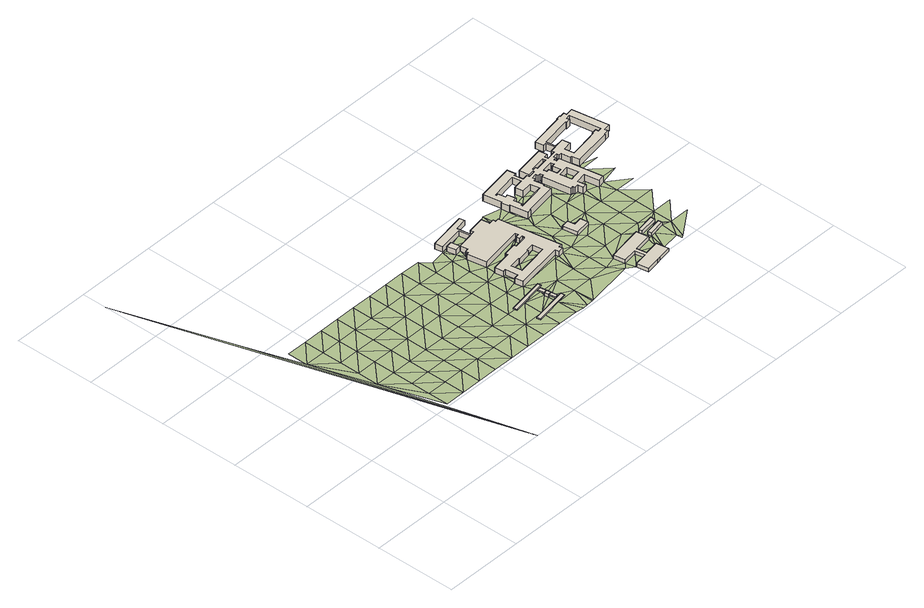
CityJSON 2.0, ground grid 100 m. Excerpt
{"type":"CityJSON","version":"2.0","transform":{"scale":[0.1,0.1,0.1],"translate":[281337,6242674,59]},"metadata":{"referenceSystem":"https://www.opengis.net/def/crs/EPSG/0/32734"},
"CityObjects":{
"building1":{"type":"Building","attributes":{"building":"roof","building:levels":"1","footprint":{"type":"Polygon"},"plus_code":"4FRW3J8Q+W2W","ground_height":61.33,"bottom_roof_height":64.13,"roof_height":65.43},"geometry":[{"type":"Solid","lod":"1","boundaries":[[[[0,1,2,3]],[[1,4,5,2]],[[4,6,7,5]],[[6,0,3,7]],[[3,2,5,7]],[[6,4,1,0]]]]}]},
"building2":{"type":"Building","attributes":{"building":"roof","building:levels":"1","footprint":{"type":"Polygon"},"plus_code":"4FRW3J9Q+22V","ground_height":61.42,"bottom_roof_height":64.22,"roof_height":65.52},"geometry":[{"type":"Solid","lod":"1","boundaries":[[[[8,9,10,11]],[[9,12,13,10]],[[12,14,15,13]],[[14,8,11,15]],[[11,10,13,15]],[[14,12,9,8]]]]}]},
"building3":{"type":"Building","attributes":{"building":"roof","building:levels":"1","footprint":{"type":"Polygon"},"plus_code":"4FRW3J8Q+X4J","ground_height":61.26,"bottom_roof_height":64.06,"roof_height":65.36},"geometry":[{"type":"Solid","lod":"1","boundaries":[[[[16,17,18,19]],[[17,20,21,18]],[[20,22,23,21]],[[22,16,19,23]],[[19,18,21,23]],[[22,20,17,16]]]]}]},
"building4":{"type":"Building","attributes":{"building":"guardhouse","building:levels":"1","footprint":{"type":"Polygon"},"plus_code":"4FRW3J9Q+242","ground_height":61.35,"building_height":4.1,"roof_height":65.45},"geometry":[{"type":"Solid","lod":"1","boundaries":[[[[24,25,26,27,28,29]],[[25,30,22,23,31,27,26]],[[30,32,33,34,35,31,23,22]],[[32,24,29,28,35,34,33]],[[28,27,31,35]],[[32,30,25,24]]]]}]},
"building5":{"type":"Building","attributes":{"building":"roof","building:levels":"1","footprint":{"type":"Polygon"},"plus_code":"4FRW3J9Q+23Q","ground_height":61.35,"bottom_roof_height":64.15,"roof_height":65.45},"geometry":[{"type":"Solid","lod":"1","boundaries":[[[[29,36,35,28]],[[36,37,38,35]],[[37,39,40,38]],[[39,29,28,40]],[[28,35,38,40]],[[39,37,36,29]]]]}]},
"building6":{"type":"Building","attributes":{"address":"Food Technology Bellville Cape Town","building":"university","building:levels":"2","footprint":{"type":"Polygon"},"plus_code":"4FRW3J9Q+86R","ground_height":61.01,"building_height":6.9,"roof_height":67.91},"geometry":[{"type":"Solid","lod":"1","boundaries":[[[[41,42,43,44]],[[42,45,46,43]],[[45,47,48,46]],[[47,49,50,48]],[[49,51,52,50]],[[51,53,54,52]],[[53,55,56,54]],[[55,57,58,56]],[[57,59,60,58]],[[59,61,62,60]],[[61,63,64,62]],[[63,65,66,64]],[[65,67,68,66]],[[67,69,70,68]],[[69,71,72,70]],[[71,73,74,72]],[[73,75,76,74]],[[75,77,78,76]],[[77,79,80,78]],[[79,81,82,80]],[[81,83,84,82]],[[83,85,86,84]],[[85,87,88,86]],[[87,89,90,88]],[[89,91,92,90]],[[91,93,94,92]],[[93,95,96,94]],[[95,97,98,96]],[[97,99,100,98]],[[99,101,102,100]],[[101,103,104,102]],[[103,105,106,104]],[[105,107,108,106]],[[107,109,110,108]],[[109,111,112,110]],[[111,113,114,112]],[[113,115,116,114]],[[115,117,118,116]],[[117,119,120,118]],[[119,121,122,120]],[[121,123,124,122]],[[123,125,126,124]],[[125,127,128,126]],[[127,129,130,128]],[[129,131,132,130]],[[131,133,134,132]],[[133,135,136,134]],[[135,41,44,136]],[[137,138,139,140]],[[138,141,142,139]],[[141,143,144,142]],[[143,145,146,144]],[[145,147,148,146]],[[147,149,150,148]],[[149,151,152,150]],[[151,137,140,152]],[[44,43,46,48,50,52,54,56,58,60,62,64,66,68,70,72,74,76,78,80,82,84,86,88,90,92,94,96,98,100,102,104,106,108,110,112,114,116,118,120,122,124,126,128,130,132,134,136],[140,139,142,144,146,148,150,152]],[[135,133,131,129,127,125,123,121,119,117,115,113,111,109,107,105,103,101,99,97,95,93,91,89,87,85,83,81,79,77,75,73,71,69,67,65,63,61,59,57,55,53,51,49,47,45,42,41],[151,149,147,145,143,141,138,137]]]]}]},
"building7":{"type":"Building","attributes":{"address":"HIV/AIDS Unit Bellville 7530 Cape Town","building":"university","building:levels":"1","footprint":{"type":"Polygon"},"plus_code":"4FRW3J8Q+VHW","ground_height":61.25,"building_height":4.1,"roof_height":65.35},"geometry":[{"type":"Solid","lod":"1","boundaries":[[[[153,154,155,156,157,158,159,160]],[[154,161,162,157,156,155]],[[161,163,164,162]],[[163,165,166,164]],[[165,167,168,166]],[[167,169,170,168]],[[169,171,172,170]],[[171,173,174,172]],[[173,175,176,174]],[[175,177,178,176]],[[177,179,180,178]],[[179,181,182,180]],[[181,183,184,182]],[[183,153,160,159,158,184]],[[158,157,162,164,166,168,170,172,174,176,178,180,182,184]],[[183,181,179,177,175,173,171,169,167,165,163,161,154,153]]]]}]},
"building8":{"type":"Building","attributes":{"address":"Bellville 7530 Cape Town","building":"university","building:levels":"1","footprint":{"type":"Polygon"},"plus_code":"4FRW3J9Q+5GH","ground_height":61.45,"building_height":4.1,"roof_height":65.55},"geometry":[{"type":"Solid","lod":"1","boundaries":[[[[185,186,187,188]],[[186,189,190,187]],[[189,191,192,190]],[[191,193,194,192]],[[193,195,196,194]],[[195,185,188,196]],[[188,187,190,192,194,196]],[[195,193,191,189,186,185]]]]}]},
"building9":{"type":"Building","attributes":{"address":"Bellville 7530 Cape Town","building":"yes","building:levels":"1","footprint":{"type":"Polygon"},"plus_code":"4FRW3J8Q+XPQ","ground_height":61.49,"building_height":4.1,"roof_height":65.59},"geometry":[{"type":"Solid","lod":"1","boundaries":[[[[197,198,199,200]],[[198,201,202,199]],[[201,203,204,202]],[[203,197,200,204]],[[200,199,202,204]],[[203,201,198,197]]]]}]},
"building10":{"type":"Building","attributes":{"address":"Bellville 7530 Cape Town","building":"yes","building:levels":"1","footprint":{"type":"Polygon"},"plus_code":"4FRW3J8Q+XQ2","ground_height":61.28,"building_height":4.1,"roof_height":65.38},"geometry":[{"type":"Solid","lod":"1","boundaries":[[[[205,206,207,208]],[[206,209,210,207]],[[209,211,212,210]],[[211,205,208,212]],[[208,207,210,212]],[[211,209,206,205]]]]}]},
"building11":{"type":"Building","attributes":{"address":"Richard Sacco Residence Bellville 7530 Cape Town","building":"dormitory","building:levels":"2","beds":"333","residential":"university","footprint":{"type":"Polygon"},"plus_code":"4FRW3J9R+F23","ground_height":62.81,"building_height":6.9,"roof_height":69.71},"geometry":[{"type":"Solid","lod":"1","boundaries":[[[[213,214,215,216]],[[214,217,218,215]],[[217,219,220,218]],[[219,221,222,220]],[[221,223,224,222]],[[223,225,226,224]],[[225,227,228,226]],[[227,229,230,228]],[[229,231,232,230]],[[231,233,234,232]],[[233,235,236,234]],[[235,237,238,236]],[[237,239,240,238]],[[239,241,242,240]],[[241,243,244,242]],[[243,245,246,244]],[[245,247,248,246]],[[247,249,250,248]],[[249,251,252,250]],[[251,253,254,252]],[[253,255,256,254]],[[255,257,258,256]],[[257,259,260,258]],[[259,261,262,260]],[[261,263,264,262]],[[263,265,266,264]],[[265,267,268,266]],[[267,269,270,268]],[[269,271,272,270]],[[271,273,274,272]],[[273,275,276,274]],[[275,277,278,276]],[[277,279,280,278]],[[279,281,282,280]],[[281,283,284,282]],[[283,285,286,284]],[[285,287,288,286]],[[287,289,290,288]],[[289,291,292,290]],[[291,293,294,292]],[[293,295,296,294]],[[295,297,298,296]],[[297,299,300,298]],[[299,301,302,300]],[[301,303,304,302]],[[303,305,306,304]],[[305,307,308,306]],[[307,309,310,308]],[[309,311,312,310]],[[311,313,314,312]],[[313,315,316,314]],[[315,317,318,316]],[[317,319,320,318]],[[319,321,322,320]],[[321,323,324,322]],[[323,325,326,324]],[[325,327,328,326]],[[327,329,330,328]],[[329,331,332,330]],[[331,333,334,332]],[[333,335,336,334]],[[335,337,338,336]],[[337,339,340,338]],[[339,341,342,340]],[[341,343,344,342]],[[343,345,346,344]],[[345,347,348,346]],[[347,349,350,348]],[[349,351,352,350]],[[351,353,354,352]],[[353,355,356,354]],[[355,213,216,356]],[[357,358,359,360]],[[358,361,362,359]],[[361,363,364,362]],[[363,357,360,364]],[[365,366,367,368]],[[366,369,370,367]],[[369,371,372,370]],[[371,373,374,372]],[[373,375,376,374]],[[375,377,378,376]],[[377,379,380,378]],[[379,365,368,380]],[[381,382,383,384]],[[382,385,386,383]],[[385,387,388,386]],[[387,389,390,388]],[[389,391,392,390]],[[391,393,394,392]],[[393,395,396,394]],[[395,397,398,396]],[[397,399,400,398]],[[399,401,402,400]],[[401,403,404,402]],[[403,405,406,404]],[[405,407,408,406]],[[407,409,410,408]],[[409,411,412,410]],[[411,381,384,412]],[[413,414,415,416]],[[414,417,418,415]],[[417,419,420,418]],[[419,421,422,420]],[[421,423,424,422]],[[423,425,426,424]],[[425,427,428,426]],[[427,429,430,428]],[[429,431,432,430]],[[431,433,434,432]],[[433,435,436,434]],[[435,437,438,436]],[[437,439,440,438]],[[439,441,442,440]],[[441,443,444,442]],[[443,413,416,444]],[[445,446,447,448]],[[446,449,450,447]],[[449,451,452,450]],[[451,453,454,452]],[[453,455,456,454]],[[455,445,448,456]],[[216,215,218,220,222,224,226,228,230,232,234,236,238,240,242,244,246,248,250,252,254,256,258,260,262,264,266,268,270,272,274,276,278,280,282,284,286,288,290,292,294,296,298,300,302,304,306,308,310,312,314,316,318,320,322,324,326,328,330,332,334,336,338,340,342,344,346,348,350,352,354,356],[360,359,362,364],[368,367,370,372,374,376,378,380],[384,383,386,388,390,392,394,396,398,400,402,404,406,408,410,412],[416,415,418,420,422,424,426,428,430,432,434,436,438,440,442,444],[448,447,450,452,454,456]],[[355,353,351,349,347,345,343,341,339,337,335,333,331,329,327,325,323,321,319,317,315,313,311,309,307,305,303,301,299,297,295,293,291,289,287,285,283,281,279,277,275,273,271,269,267,265,263,261,259,257,255,253,251,249,247,245,243,241,239,237,235,233,231,229,227,225,223,221,219,217,214,213],[363,361,358,357],[379,377,375,373,371,369,366,365],[411,409,407,405,403,401,399,397,395,393,391,389,387,385,382,381],[443,441,439,437,435,433,431,429,427,425,423,421,419,417,414,413],[455,453,451,449,446,445]]]]}]},
"terrain1":{"type":"TINRelief","geometry":[{"type":"CompositeSurface","lod":"1","boundaries":[[[457,458,459]],[[460,457,459]],[[461,460,459]],[[462,460,461]],[[463,464,461]],[[462,465,460]],[[466,461,464]],[[467,460,468]],[[465,469,460]],[[463,470,464]],[[462,461,471]],[[466,472,461]],[[468,460,469]],[[461,472,471]],[[473,466,464]],[[462,474,465]],[[473,464,470]],[[462,471,474]],[[472,466,475]],[[469,465,476]],[[466,473,475]],[[465,474,476]],[[469,477,468]],[[472,478,471]],[[472,475,479]],[[473,470,480]],[[477,469,476]],[[474,471,478]],[[472,479,478]],[[473,480,475]],[[480,470,481]],[[482,479,475]],[[476,474,483]],[[474,478,484]],[[482,475,480]],[[474,484,483]],[[477,476,485]],[[486,478,479]],[[482,487,479]],[[488,480,481]],[[485,476,483]],[[486,484,478]],[[479,487,486]],[[480,488,482]],[[488,481,489]],[[490,483,484]],[[487,482,491]],[[484,486,490]],[[482,488,491]],[[483,492,485]],[[490,493,483]],[[489,494,488]],[[487,495,486]],[[487,491,496]],[[492,483,493]],[[487,496,495]],[[488,497,491]],[[490,486,498]],[[497,488,494]],[[498,493,490]],[[486,495,498]],[[496,491,499]],[[491,497,499]],[[492,493,500]],[[501,493,498]],[[496,502,495]],[[496,499,503]],[[497,494,504]],[[500,493,501]],[[496,503,502]],[[497,504,499]],[[505,498,495]],[[494,506,504]],[[502,505,495]],[[507,503,499]],[[508,501,498]],[[499,504,507]],[[498,505,508]],[[509,502,503]],[[501,510,500]],[[503,507,509]],[[504,506,511]],[[510,501,508]],[[511,507,504]],[[512,505,502]],[[506,513,511]],[[514,502,509]],[[505,512,508]],[[512,502,514]],[[509,507,515]],[[516,507,511]],[[509,515,514]],[[510,508,517]],[[515,507,516]],[[512,518,508]],[[519,511,513]],[[508,518,517]],[[514,520,512]],[[520,514,515]],[[521,516,511]],[[511,519,522]],[[523,518,512]],[[511,522,521]],[[523,512,520]],[[524,515,516]],[[525,517,518]],[[524,516,521]],[[518,523,526]],[[522,519,527]],[[528,520,515]],[[525,518,526]],[[520,528,523]],[[515,524,528]],[[529,521,522]],[[522,527,530]],[[530,25,522]],[[524,521,531]],[[25,529,522]],[[523,532,526]],[[523,528,533]],[[526,534,525]],[[529,535,521]],[[530,527,536]],[[521,535,531]],[[523,533,532]],[[524,537,528]],[[532,534,526]],[[538,524,531]],[[25,530,539]],[[530,536,540]],[[537,524,538]],[[541,535,529]],[[533,528,542]],[[528,537,543]],[[544,539,530]],[[543,542,528]],[[530,540,544]],[[534,532,545]],[[537,538,546]],[[532,533,547]],[[548,537,546]],[[531,535,549]],[[541,539,549]],[[541,549,535]],[[533,542,547]],[[540,550,544]],[[545,532,551]],[[547,551,532]],[[550,552,544]],[[549,539,544]],[[545,553,554]],[[551,553,545]],[[547,555,551]],[[555,547,556]],[[542,543,557]],[[558,554,553]],[[551,555,559]],[[560,561,562]],[[559,555,563]],[[544,552,564]],[[543,565,557]],[[531,549,566]],[[562,567,560]],[[544,564,549]],[[83,558,568]],[[562,561,569]],[[542,557,570]],[[571,549,564]],[[572,558,83]],[[566,573,531]],[[552,574,564]],[[549,571,566]],[[569,575,562]],[[576,577,69]],[[67,576,69]],[[123,570,557]],[[564,578,571]],[[579,580,575]],[[581,123,582]],[[579,575,569]],[[583,566,571]],[[123,581,584]],[[583,571,585]],[[581,582,586]],[[573,566,583]],[[578,564,574]],[[570,123,584]],[[587,571,578]],[[585,571,587]],[[588,581,586]],[[581,588,589]],[[570,584,590]],[[588,591,589]],[[592,593,585]],[[578,574,594]],[[592,585,595]],[[587,595,585]],[[587,578,596]],[[597,598,599]],[[594,596,578]],[[574,181,594]],[[598,600,599]],[[598,601,602]],[[603,592,595]],[[603,602,592]],[[598,602,600]],[[595,587,604]],[[604,587,596]],[[594,181,605]],[[603,606,602]],[[189,603,595]],[[602,607,600]],[[179,605,181]],[[602,606,335]],[[608,595,604]],[[189,595,608]],[[606,603,609]],[[610,602,335]],[[610,331,602]],[[609,603,189]],[[607,602,331]],[[611,604,596]],[[337,335,606]],[[335,333,610]],[[331,610,333]],[[609,612,606]],[[606,612,337]],[[165,163,613]],[[189,608,614]],[[604,615,608]],[[616,611,596]],[[617,612,609]],[[397,395,393]],[[337,612,339]],[[618,617,619]],[[399,397,620]],[[604,611,615]],[[613,163,621]],[[614,608,615]],[[163,161,622]],[[623,620,397]],[[624,397,393]],[[617,618,625]],[[206,163,622]],[[612,617,626]],[[627,339,612]],[[163,206,621]],[[625,618,614]],[[611,616,628]],[[201,616,621]],[[623,629,620]],[[614,615,625]],[[623,397,624]],[[205,201,621]],[[628,616,201]],[[621,206,205]],[[630,206,622]],[[626,617,625]],[[611,631,615]],[[611,628,631]],[[632,630,622]],[[627,612,626]],[[615,633,625]],[[205,634,201]],[[635,623,624]],[[636,206,630]],[[615,631,633]],[[637,631,628]],[[630,632,636]],[[632,638,639]],[[205,640,634]],[[641,626,625]],[[625,633,642]],[[643,627,644]],[[645,627,626]],[[646,643,644]],[[639,647,632]],[[645,644,627]],[[646,648,649]],[[625,642,641]],[[647,636,632]],[[626,650,645]],[[651,646,644]],[[633,631,652]],[[650,626,641]],[[651,648,646]],[[647,640,636]],[[644,645,651]],[[637,652,631]],[[647,634,640]],[[637,634,652]],[[650,653,645]],[[654,648,651]],[[647,652,634]],[[642,633,655]],[[656,650,641]],[[657,658,651]],[[642,659,641]],[[639,660,647]],[[655,633,652]],[[659,642,661]],[[662,663,664]],[[665,642,655]],[[666,667,659]],[[652,647,668]],[[661,642,665]],[[669,670,671]],[[662,664,672]],[[662,673,663]],[[666,659,661]],[[674,671,670]],[[662,672,673]],[[675,655,652]],[[661,665,676]],[[655,675,665]],[[677,676,678]],[[665,679,676]],[[677,678,680]],[[678,676,681]],[[677,680,682]],[[681,680,678]],[[680,683,682]],[[682,683,684]],[[680,685,683]]]}]}
},
"vertices":[
[3267,1319,51],[2810,1242,51],[2810,1242,64],[3267,1319,64],[2818,1194,51],[2818,1194,64],[3275,1271,51],[3275,1271,64],
[2763,1523,52],[2771,1477,52],[2771,1477,65],[2763,1523,65],[3225,1557,52],[3225,1557,65],[3218,1599,52],[3218,1599,65],
[3168,1398,51],[3182,1317,51],[3182,1317,64],[3168,1398,64],[3225,1324,51],[3225,1324,64],[3212,1405,51],[3212,1405,64],
[3159,1450,23],[3168,1398,23],[3168,1398,52],[3168,1398,65],[3159,1450,65],[3159,1450,52],[3212,1405,23],[3212,1405,65],[3203,1458,23],[3203,1458,51],[3203,1458,64],[3203,1458,65],
[3203,1458,52],[3190,1538,52],[3190,1538,65],[3144,1532,52],[3144,1532,65],
[3106,1812,20],[3123,1712,20],[3123,1712,89],[3106,1812,89],[3725,1811,20],[3725,1811,89],[3733,1761,20],[3733,1761,89],[3799,1772,20],[3799,1772,89],[3792,1812,20],[3792,1812,89],[3832,1819,20],[3832,1819,89],[3702,2581,20],[3702,2581,89],[3660,2574,20],[3660,2574,89],[3654,2608,20],[3654,2608,89],[3595,2598,20],[3595,2598,89],[3576,2703,20],[3576,2703,89],[3370,2667,20],[3370,2667,89],[3377,2629,20],[3377,2629,89],[3332,2621,20],[3332,2621,89],[3303,2791,20],[3303,2791,89],[3453,2817,20],[3453,2817,89],[3442,2883,20],[3442,2883,89],[2967,2801,20],[2967,2801,89],[2984,2700,20],[2984,2700,89],[3287,2752,20],[3287,2752,89],[3311,2613,20],[3311,2613,89],[3115,2580,20],[3115,2580,89],[3096,2690,20],[3096,2690,89],[3019,2677,20],[3019,2677,89],[3038,2566,20],[3038,2566,89],[3113,2579,20],[3113,2579,89],[3129,2486,20],[3129,2486,89],[3090,2480,20],[3090,2480,89],[3095,2448,20],[3095,2448,89],[3062,2442,20],[3062,2442,89],[3103,2202,20],[3103,2202,89],[3645,2293,20],[3645,2293,89],[3651,2257,20],[3651,2257,89],[3609,2250,20],[3609,2250,89],[3617,2206,20],[3617,2206,89],[3662,2214,20],[3662,2214,89],[3666,2190,20],[3666,2190,89],[3656,2188,20],[3656,2188,89],[3658,2176,20],[3658,2176,89],[3503,2149,20],[3503,2149,89],[3498,2179,20],[3498,2179,89],[3337,2151,20],[3337,2151,89],[3342,2122,20],[3342,2122,89],[3093,2080,20],[3093,2080,89],[3111,1973,20],[3111,1973,89],[3141,1979,20],[3141,1979,89],[3167,1824,20],[3167,1824,89],[3530,2021,20],[3624,2038,20],[3624,2038,89],[3530,2021,89],[3646,1911,20],[3646,1911,89],[3254,1843,20],[3254,1843,89],[3232,1973,20],[3232,1973,89],[3367,1996,20],[3367,1996,89],[3369,1979,20],[3369,1979,89],[3532,2007,20],[3532,2007,89],
[4338,940,20],[4377,947,20],[4377,947,48],[4377,947,61],[4377,947,63],[4338,940,63],[4338,940,61],[4338,940,48],[4550,977,20],[4550,977,63],[4523,1129,20],[4523,1129,63],[4346,1098,20],[4346,1098,63],[4325,1217,20],[4325,1217,63],[4551,1257,20],[4551,1257,63],[4525,1407,20],[4525,1407,63],[4082,1330,20],[4082,1330,63],[4108,1181,20],[4108,1181,63],[4285,1212,20],[4285,1212,63],[4307,1088,20],[4307,1088,63],[4142,1059,20],[4142,1059,63],[4168,910,20],[4168,910,63],
[4177,2046,24],[4081,2030,24],[4081,2030,65],[4177,2046,65],[4112,1847,24],[4112,1847,65],[4310,1879,24],[4310,1879,65],[4293,1976,24],[4293,1976,65],[4192,1959,24],[4192,1959,65],
[4794,1450,23],[4564,1410,23],[4564,1410,66],[4794,1450,66],[4572,1363,23],[4572,1363,66],[4802,1401,23],[4802,1401,66],
[4605,1320,23],[4614,1272,23],[4614,1272,64],[4605,1320,64],[4817,1309,23],[4817,1309,64],[4808,1356,23],[4808,1356,64],
[4515,2732,22],[4522,2694,22],[4522,2694,107],[4515,2732,107],[4491,2689,22],[4491,2689,107],[4553,2335,22],[4553,2335,107],[4587,2341,22],[4587,2341,107],[4592,2312,22],[4592,2312,107],[4638,2320,22],[4638,2320,107],[4650,2253,22],[4650,2253,107],[4703,2262,22],[4703,2262,107],[4686,2361,22],[4686,2361,107],[4812,2383,22],[4812,2383,107],[4842,2208,22],[4842,2208,107],[4923,2222,22],[4923,2222,107],[4832,2755,22],[4832,2755,107],[4788,2747,22],[4788,2747,107],[4783,2777,22],[4783,2777,107],[4818,2783,22],[4818,2783,107],[4813,2811,22],[4813,2811,107],[4867,2820,22],[4867,2820,107],[4873,2786,22],[4873,2786,107],[4907,2792,22],[4907,2792,107],[4926,2674,22],[4926,2674,107],[4942,2676,22],[4942,2676,107],[4957,2581,22],[4957,2581,107],[5438,2659,22],[5438,2659,107],[5440,2667,22],[5440,2667,107],[5501,2677,22],[5501,2677,107],[5495,2715,22],[5495,2715,107],[5581,2729,22],[5581,2729,107],[5505,3185,22],[5505,3185,107],[5413,3170,22],[5413,3170,107],[5407,3207,22],[5407,3207,107],[5347,3197,22],[5347,3197,107],[5346,3207,22],[5346,3207,107],[5290,3198,22],[5290,3198,107],[5292,3186,22],[5292,3186,107],[4861,3113,22],[4861,3113,107],[4879,3010,22],[4879,3010,107],[4918,3017,22],[4918,3017,107],[4937,2904,22],[4937,2904,107],[4865,2891,22],[4865,2891,107],[4871,2857,22],[4871,2857,107],[4757,2837,22],[4757,2837,107],[4750,2879,22],[4750,2879,107],[4798,2888,22],[4798,2888,107],[4781,2988,22],[4781,2988,107],[4409,2925,22],[4409,2925,107],[4430,2802,22],[4430,2802,107],[4498,2813,22],[4498,2813,107],[4500,2798,22],[4500,2798,107],[4412,2783,22],[4412,2783,107],[4406,2817,22],[4406,2817,107],[4337,2805,22],[4337,2805,107],[4319,2915,22],[4319,2915,107],[4348,2920,22],[4348,2920,107],[4331,3023,22],[4331,3023,107],[3872,2945,22],[3872,2945,107],[3910,2720,22],[3910,2720,107],[3899,2718,22],[3899,2718,107],[3916,2623,22],[3916,2623,107],[3930,2626,22],[3930,2626,107],[3968,2403,22],[3968,2403,107],[4020,2412,22],[4020,2412,107],[4018,2419,22],[4018,2419,107],[4417,2489,22],[4417,2489,107],[4401,2581,22],[4401,2581,107],[4416,2583,22],[4416,2583,107],[4394,2703,22],[4394,2703,107],[4424,2709,22],[4424,2709,107],[4418,2745,22],[4418,2745,107],[4476,2755,22],[4476,2755,107],[4481,2725,22],[4481,2725,107],[4777,2598,22],[4804,2458,22],[4804,2458,107],[4777,2598,107],[4674,2434,22],[4674,2434,107],[4647,2574,22],[4647,2574,107],[4722,2767,22],[4729,2728,22],[4729,2728,107],[4722,2767,107],[4693,2722,22],[4693,2722,107],[4711,2621,22],[4711,2621,107],[4643,2609,22],[4643,2609,107],[4625,2712,22],[4625,2712,107],[4591,2706,22],[4591,2706,107],[4585,2743,22],[4585,2743,107],[4280,2903,22],[4299,2796,22],[4299,2796,107],[4280,2903,107],[4177,2775,22],[4177,2775,107],[4195,2674,22],[4195,2674,107],[4321,2696,22],[4321,2696,107],[4342,2578,22],[4342,2578,107],[4016,2520,22],[4016,2520,107],[4012,2540,22],[4012,2540,107],[4033,2544,22],[4033,2544,107],[4016,2644,22],[4016,2644,107],[4057,2652,22],[4057,2652,107],[4039,2756,22],[4039,2756,107],[4002,2749,22],[4002,2749,107],[3986,2839,22],[3986,2839,107],[3959,2834,22],[3959,2834,107],[3957,2846,22],[3957,2846,107],[5412,3136,22],[5478,2754,22],[5478,2754,107],[5412,3136,107],[5433,2747,22],[5433,2747,107],[5427,2784,22],[5427,2784,107],[5364,2773,22],[5364,2773,107],[5366,2761,22],[5366,2761,107],[5002,2698,22],[5002,2698,107],[4982,2812,22],[4982,2812,107],[5092,2831,22],[5092,2831,107],[5075,2931,22],[5075,2931,107],[4959,2911,22],[4959,2911,107],[4939,3027,22],[4939,3027,107],[5313,3091,22],[5313,3091,107],[5314,3080,22],[5314,3080,107],[5370,3090,22],[5370,3090,107],[5364,3128,22],[5364,3128,107],[4524,2831,22],[4522,2842,22],[4522,2842,107],[4524,2831,107],[4713,2873,22],[4713,2873,107],[4720,2834,22],[4720,2834,107],[4567,2809,22],[4567,2809,107],[4562,2837,22],[4562,2837,107],
[446,3275,20],[3,4695,10],[1438,2,16],[695,2525,26],[943,1770,23],[943,2030,24],[1192,1030,18],[1192,1280,20],[943,2280,25],[1192,1520,22],[695,2775,24],[943,2775,25],[943,2525,26],[1441,1030,17],[1192,2030,24],[1192,1770,23],[1441,1280,20],[1192,2280,26],[1441,1520,22],[1192,2525,27],[1192,2775,27],[1441,2030,25],[1441,1770,23],[1689,1280,20],[1689,1030,18],[1689,1520,23],[1441,2525,27],[1441,2280,26],[1441,2775,28],[1689,2030,27],[1689,1770,25],[1938,1280,22],[1938,1030,19],[1689,2280,28],[1938,1520,24],[1689,2775,29],[1689,2525,29],[2186,1030,21],[1938,2030,29],[1938,1770,26],[2186,1280,23],[1938,2280,30],[2186,1520,25],[1938,2775,31],[1938,2525,31],[2186,2030,28],[2186,1770,27],[2435,1280,25],[2186,2280,29],[2435,1030,22],[2435,1520,27],[2186,2525,30],[2435,1770,27],[2186,2775,30],[2683,1280,24],[2435,2280,28],[2683,1030,22],[2435,2030,28],[2683,1770,26],[2683,1520,25],[2435,2775,29],[2435,2525,28],[2932,1030,22],[2683,2030,26],[2932,1520,24],[2932,1280,23],[2683,2280,25],[2932,1770,24],[2683,2775,25],[2683,2525,25],[3181,1030,22],[2932,2030,22],[3159,1450,24],[3181,1280,23],[3123,1712,23],[2932,2525,22],[2932,2280,22],[2782,2658,25],[3181,1520,23],[3285,1018,22],[3111,1973,22],[3106,1812,23],[3212,1405,24],[3347,1028,20],[3203,1458,24],[3103,2202,21],[3093,2080,22],[3429,1280,21],[2972,2693,23],[3167,1824,23],[3062,2442,21],[3141,1979,22],[3429,1520,22],[3429,1030,20],[3038,2566,22],[3446,1033,20],[3019,2677,23],[2984,2700,23],[3090,2480,21],[3095,2448,21],[3337,2151,21],[3096,2690,23],[3113,2579,21],[3232,1973,22],[3254,1843,23],[3369,1979,21],[3129,2486,21],[3678,1280,20],[3342,2122,21],[3678,1770,22],[3367,1996,21],[3115,2580,21],[3646,1911,22],[3645,2293,21],[3678,1520,22],[3287,2752,23],[3725,1811,22],[4047,1131,19],[3532,2007,21],[3370,2667,21],[3303,2791,23],[3926,1280,21],[3624,2038,22],[3530,2021,21],[3617,2206,21],[3503,2149,21],[3733,1761,22],[3609,2250,21],[3799,1772,22],[3658,2176,21],[3926,1520,22],[3656,2188,21],[3662,2214,21],[3651,2257,21],[3666,2190,21],[3832,1819,23],[3792,1812,22],[4108,1181,22],[3926,1770,23],[4082,1330,22],[3595,2598,21],[3654,2608,21],[3576,2703,22],[3678,2775,22],[3660,2574,21],[3702,2581,21],[3926,2030,23],[4175,1520,23],[4285,1212,22],[3926,2280,22],[3899,2718,24],[4175,1770,24],[4081,2030,25],[3926,2525,22],[4423,1520,23],[4175,2280,24],[4325,1217,22],[4310,1879,25],[4423,1770,25],[4525,1407,23],[4177,2046,25],[4293,1976,25],[4192,1959,25],[4057,2652,25],[4551,1257,23],[4560,1057,20],[4195,2674,25],[4342,2578,25],[4423,2030,27],[4423,2280,26],[4417,2489,25],[4564,1410,25],[4175,2775,25],[4672,1280,23],[4672,1520,25],[4802,1091,21],[4672,1770,27],[4802,1401,24],[4321,2696,26],[4817,1309,24],[4794,1450,25],[4812,1026,21],[4840,1043,21],[4808,1356,24],[4650,2253,29],[4672,2030,29],[4401,2581,25],[4423,2525,25],[4553,2335,29],[4416,2583,25],[4920,1280,24],[4424,2709,26],[4394,2703,26],[4592,2312,29],[4491,2689,26],[4920,1520,26],[4587,2341,29],[4481,2725,26],[4920,1770,28],[4638,2320,29],[4522,2694,26],[4515,2732,26],[4703,2262,29],[5169,1280,26],[4842,2208,32],[4672,2525,29],[4647,2574,29],[4674,2434,29],[4920,2030,31],[4812,2383,32],[4686,2361,29],[5169,1520,28],[4625,2712,31],[4643,2609,29],[4693,2722,31],[4804,2458,33],[4777,2598,29],[4711,2621,29],[5169,1770,31],[4923,2222,32],[4832,2755,35],[4920,2280,32],[5169,2030,33],[4920,2525,33],[5169,2280,35],[4926,2674,35],[4957,2581,33],[4942,2676,35],[5169,2525,36]
]}
